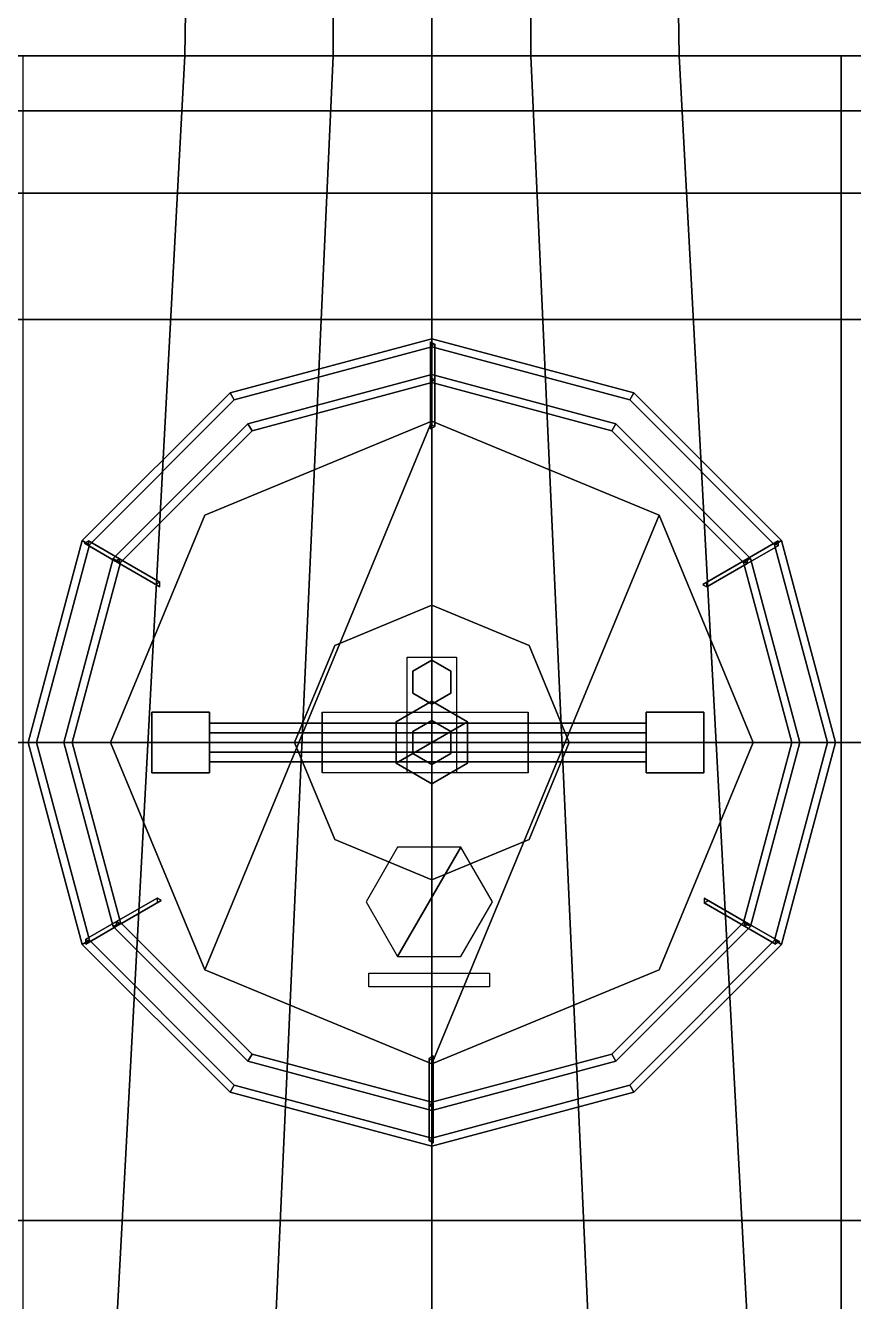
# Model space of a CAD drawing. Header units: millimetres. Extents: x -5.2 to 5.2, y -53.2 to 45.8.
# Drawn here: x -1.48 to 1.535, y 11.475 to 16.12 of the extents above; entities that cross this region are included whole.
import ezdxf

# ---------------------------------------------------------------- set-up
doc = ezdxf.new("R2010")
doc.units = ezdxf.units.MM
doc.header["$XCLIPFRAME"] = 2
doc.layers.add('drawing', color=9, linetype='Continuous')
doc.layers.add('superstructure', color=3, linetype='Continuous')
picture_1 = doc.add_image_def('image1.gif', size_in_pixel=(3078, 4230))

msp = doc.modelspace()

# ---------------------------------------------------------------- linework, layer by layer
for points in [[(-1.78, 23.19, -2.26), (-1.25, 23.19, -2.76), (-1.69, 16.01, -2.76), (-2.19, 16.01, -2.46)], [(0, 23.19, 5.1), (-2.04, 23.19, 5.1), (-2.04, 16.01, 5.1), (0, 16.01, 5.1)], [(-1.25, 23.19, -2.76), (-0.79, 23.19, -3.12), (-0.9, 16.01, -3.2), (-1.69, 16.01, -2.76)], [(-0.79, 23.19, -3.12), (-0.36, 23.19, -3.38), (-0.36, 16.01, -3.4), (-0.9, 16.01, -3.2)], [(0, 16.01, -3.5), (-0.36, 16.01, -3.4), (-0.36, 23.19, -3.38), (0, 23.19, -3.5)], [(0, 23.19, -3.5), (0.36, 23.19, -3.38), (0.36, 16.01, -3.4), (0, 16.01, -3.5)], [(0, 16.01, 5.1), (2.04, 16.01, 5.1), (2.04, 23.19, 5.1), (0, 23.19, 5.1)], [(0.9, 16.01, -3.2), (0.36, 16.01, -3.4), (0.36, 23.19, -3.38), (0.79, 23.19, -3.12)], [(1.69, 16.01, -2.76), (0.9, 16.01, -3.2), (0.79, 23.19, -3.12), (1.25, 23.19, -2.76)], [(2.19, 16.01, -2.46), (1.69, 16.01, -2.76), (1.25, 23.19, -2.76), (1.78, 23.19, -2.26)], [(-4.52, 16.01, 4.94), (4.52, 16.01, 4.94), (4.52, -0.06, 4.89), (-4.52, -0.06, 4.89)], [(-1.69, 16.01, -2.76), (-0.9, 16.01, -3.2), (-1.66, 1.9, -3.2), (-2.59, 1.9, -2.76)], [(0, 16.01, 5.1), (-2.04, 16.01, 5.1), (-2.04, -0.06, 5.05), (0, -0.06, 5.05)], [(-0.9, 16.01, -3.2), (-0.36, 16.01, -3.4), (-1, 1.9, -3.4), (-1.66, 1.9, -3.2)], [(0, 16.01, 3.07), (-1.49, 16.01, 3.07), (-1.49, 1.9, 3.07), (0, 1.9, 3.07)], [(0, 1.9, -3.5), (-1, 1.9, -3.4), (-0.36, 16.01, -3.4), (0, 16.01, -3.5)], [(0, 1.9, 3.07), (1.49, 1.9, 3.07), (1.49, 16.01, 3.07), (0, 16.01, 3.07)], [(0, 16.01, -3.5), (0.36, 16.01, -3.4), (1, 1.9, -3.4), (0, 1.9, -3.5)], [(0, -0.06, 5.05), (2.04, -0.06, 5.05), (2.04, 16.01, 5.1), (0, 16.01, 5.1)], [(1.66, 1.9, -3.2), (1, 1.9, -3.4), (0.36, 16.01, -3.4), (0.9, 16.01, -3.2)], [(2.59, 1.9, -2.76), (1.66, 1.9, -3.2), (0.9, 16.01, -3.2), (1.69, 16.01, -2.76)], [(1.49, 1.9, 3.07), (3.85, 1.9, 2.93), (3.85, 16.01, 2.93), (1.49, 16.01, 3.07)], [(-0.735, 14.7831, 11.21), (-0.72, 14.7571, 11.2273), (0, 14.95, 11.2273), (0, 14.98, 11.21)], [(-0.72, 14.7571, 11.1927), (-0.735, 14.7831, 11.21), (0, 14.98, 11.21), (0, 14.95, 11.1927)], [(0.01, 14.83, 10.84), (-0.005, 14.8387, 10.84), (-0.005, 14.9687, 11.21), (0.01, 14.96, 11.21)], [(-0.005, 14.8387, 10.84), (-0.005, 14.8213, 10.84), (-0.005, 14.9513, 11.21), (-0.005, 14.9687, 11.21)], [(-0.005, 14.8213, 10.84), (0.01, 14.83, 10.84), (0.01, 14.96, 11.21), (-0.005, 14.9513, 11.21)], [(0, 14.98, 11.21), (0, 14.95, 11.2273), (0.72, 14.7571, 11.2273), (0.735, 14.7831, 11.21)], [(0, 14.95, 11.1927), (0, 14.98, 11.21), (0.735, 14.7831, 11.21), (0.72, 14.7571, 11.1927)], [(-0.72, 14.7571, 11.2273), (-0.72, 14.7571, 11.1927), (0, 14.95, 11.1927), (0, 14.95, 11.2273)], [(0, 14.95, 11.2273), (0, 14.95, 11.1927), (0.72, 14.7571, 11.1927), (0.72, 14.7571, 11.2273)], [(-0.67, 14.6705, 10.84), (-0.655, 14.6445, 10.8573), (0, 14.82, 10.8573), (0, 14.85, 10.84)], [(-0.655, 14.6445, 10.8227), (-0.67, 14.6705, 10.84), (0, 14.85, 10.84), (0, 14.82, 10.8227)], [(-0.655, 14.6445, 10.8573), (-0.655, 14.6445, 10.8227), (0, 14.82, 10.8227), (0, 14.82, 10.8573)], [(0.01, 14.66, 10.54), (-0.005, 14.6687, 10.54), (-0.005, 14.8387, 10.84), (0.01, 14.83, 10.84)], [(-0.005, 14.6687, 10.54), (-0.005, 14.6513, 10.54), (-0.005, 14.8213, 10.84), (-0.005, 14.8387, 10.84)], [(-0.005, 14.6513, 10.54), (0.01, 14.66, 10.54), (0.01, 14.83, 10.84), (-0.005, 14.8213, 10.84)], [(0, 14.85, 10.84), (0, 14.82, 10.8573), (0.655, 14.6445, 10.8573), (0.67, 14.6705, 10.84)], [(0, 14.82, 10.8227), (0, 14.85, 10.84), (0.67, 14.6705, 10.84), (0.655, 14.6445, 10.8227)], [(0, 14.82, 10.8573), (0, 14.82, 10.8227), (0.655, 14.6445, 10.8227), (0.655, 14.6445, 10.8573)], [(-1.2731, 14.245, 11.21), (-1.2471, 14.23, 11.2273), (-0.72, 14.7571, 11.2273), (-0.735, 14.7831, 11.21)], [(-1.2471, 14.23, 11.1927), (-1.2731, 14.245, 11.21), (-0.735, 14.7831, 11.21), (-0.72, 14.7571, 11.1927)], [(0.735, 14.7831, 11.21), (0.72, 14.7571, 11.2273), (1.2471, 14.23, 11.2273), (1.2731, 14.245, 11.21)], [(0.72, 14.7571, 11.1927), (0.735, 14.7831, 11.21), (1.2731, 14.245, 11.21), (1.2471, 14.23, 11.1927)], [(-1.2471, 14.23, 11.2273), (-1.2471, 14.23, 11.1927), (-0.72, 14.7571, 11.1927), (-0.72, 14.7571, 11.2273)], [(0.72, 14.7571, 11.2273), (0.72, 14.7571, 11.1927), (1.2471, 14.23, 11.1927), (1.2471, 14.23, 11.2273)], [(-1.1605, 14.18, 10.84), (-1.1345, 14.165, 10.8573), (-0.655, 14.6445, 10.8573), (-0.67, 14.6705, 10.84)], [(-1.1345, 14.165, 10.8227), (-1.1605, 14.18, 10.84), (-0.67, 14.6705, 10.84), (-0.655, 14.6445, 10.8227)], [(-1.1345, 14.165, 10.8573), (-1.1345, 14.165, 10.8227), (-0.655, 14.6445, 10.8227), (-0.655, 14.6445, 10.8573)], [(0.67, 14.6705, 10.84), (0.655, 14.6445, 10.8573), (1.1345, 14.165, 10.8573), (1.1605, 14.18, 10.84)], [(0.655, 14.6445, 10.8227), (0.67, 14.6705, 10.84), (1.1605, 14.18, 10.84), (1.1345, 14.165, 10.8227)], [(0.655, 14.6445, 10.8573), (0.655, 14.6445, 10.8227), (1.1345, 14.165, 10.8227), (1.1345, 14.165, 10.8573)], [(-1.47, 13.51, 11.21), (-1.44, 13.51, 11.2273), (-1.2471, 14.23, 11.2273), (-1.2731, 14.245, 11.21)], [(-1.44, 13.51, 11.1927), (-1.47, 13.51, 11.21), (-1.2731, 14.245, 11.21), (-1.2471, 14.23, 11.1927)], [(-1.44, 13.51, 11.2273), (-1.44, 13.51, 11.1927), (-1.2471, 14.23, 11.1927), (-1.2471, 14.23, 11.2273)], [(-1.1382, 14.1787, 10.84), (-1.1532, 14.17, 10.84), (-1.2657, 14.235, 11.21), (-1.2507, 14.2437, 11.21)], [(-1.1532, 14.17, 10.84), (-1.1382, 14.1613, 10.84), (-1.2507, 14.2263, 11.21), (-1.2657, 14.235, 11.21)], [(-1.1382, 14.1613, 10.84), (-1.1382, 14.1787, 10.84), (-1.2507, 14.2437, 11.21), (-1.2507, 14.2263, 11.21)], [(1.1482, 14.1787, 10.84), (1.1332, 14.17, 10.84), (1.2457, 14.235, 11.21), (1.2607, 14.2437, 11.21)], [(1.1332, 14.17, 10.84), (1.1482, 14.1613, 10.84), (1.2607, 14.2263, 11.21), (1.2457, 14.235, 11.21)], [(1.1482, 14.1613, 10.84), (1.1482, 14.1787, 10.84), (1.2607, 14.2437, 11.21), (1.2607, 14.2263, 11.21)], [(1.2731, 14.245, 11.21), (1.2471, 14.23, 11.2273), (1.44, 13.51, 11.2273), (1.47, 13.51, 11.21)], [(1.2471, 14.23, 11.1927), (1.2731, 14.245, 11.21), (1.47, 13.51, 11.21), (1.44, 13.51, 11.1927)], [(1.2471, 14.23, 11.2273), (1.2471, 14.23, 11.1927), (1.44, 13.51, 11.1927), (1.44, 13.51, 11.2273)], [(-1.34, 13.51, 10.84), (-1.31, 13.51, 10.8573), (-1.1345, 14.165, 10.8573), (-1.1605, 14.18, 10.84)], [(-1.31, 13.51, 10.8227), (-1.34, 13.51, 10.84), (-1.1605, 14.18, 10.84), (-1.1345, 14.165, 10.8227)], [(-0.9909, 14.0937, 10.54), (-1.0059, 14.085, 10.54), (-1.1532, 14.17, 10.84), (-1.1382, 14.1787, 10.84)], [(-1.0059, 14.085, 10.54), (-0.9909, 14.0763, 10.54), (-1.1382, 14.1613, 10.84), (-1.1532, 14.17, 10.84)], [(-0.9909, 14.0763, 10.54), (-0.9909, 14.0937, 10.54), (-1.1382, 14.1787, 10.84), (-1.1382, 14.1613, 10.84)], [(1.0009, 14.0937, 10.54), (0.9859, 14.085, 10.54), (1.1332, 14.17, 10.84), (1.1482, 14.1787, 10.84)], [(0.9859, 14.085, 10.54), (1.0009, 14.0763, 10.54), (1.1482, 14.1613, 10.84), (1.1332, 14.17, 10.84)], [(1.0009, 14.0763, 10.54), (1.0009, 14.0937, 10.54), (1.1482, 14.1787, 10.84), (1.1482, 14.1613, 10.84)], [(1.1605, 14.18, 10.84), (1.1345, 14.165, 10.8573), (1.31, 13.51, 10.8573), (1.34, 13.51, 10.84)], [(1.1345, 14.165, 10.8227), (1.1605, 14.18, 10.84), (1.34, 13.51, 10.84), (1.31, 13.51, 10.8227)], [(-1.31, 13.51, 10.8573), (-1.31, 13.51, 10.8227), (-1.1345, 14.165, 10.8227), (-1.1345, 14.165, 10.8573)], [(1.1345, 14.165, 10.8573), (1.1345, 14.165, 10.8227), (1.31, 13.51, 10.8227), (1.31, 13.51, 10.8573)], [(-0.09, 13.82, 11.5), (0.09, 13.82, 11.5), (0.09, 13.4, 11.5), (-0.09, 13.4, 11.5)], [(-0.09, 13.82, 11.29), (0.09, 13.82, 11.29), (0.09, 13.4, 11.29), (-0.09, 13.4, 11.29)], [(0, 13.81, 11.2), (-0.0693, 13.77, 11.2), (-0.0693, 13.77, 11.61), (0, 13.81, 11.61)], [(-0.0693, 13.77, 11.61), (-0.0693, 13.69, 11.61), (0, 13.65, 11.61), (0, 13.81, 11.61)], [(-0.0693, 13.69, 11.2), (-0.0693, 13.77, 11.2), (0, 13.81, 11.2), (0, 13.65, 11.2)], [(0.0693, 13.77, 11.2), (0, 13.81, 11.2), (0, 13.81, 11.61), (0.0693, 13.77, 11.61)], [(0, 13.81, 11.61), (0, 13.65, 11.61), (0.0693, 13.69, 11.61), (0.0693, 13.77, 11.61)], [(0, 13.65, 11.2), (0, 13.81, 11.2), (0.0693, 13.77, 11.2), (0.0693, 13.69, 11.2)], [(-0.0693, 13.77, 11.2), (-0.0693, 13.69, 11.2), (-0.0693, 13.69, 11.61), (-0.0693, 13.77, 11.61)], [(0.0693, 13.69, 11.2), (0.0693, 13.77, 11.2), (0.0693, 13.77, 11.61), (0.0693, 13.69, 11.61)], [(0, 13.66, 10.54), (-0.1299, 13.585, 10.54), (-0.1299, 13.585, 10.87), (0, 13.66, 10.87)], [(-0.1299, 13.435, 10.87), (0.1299, 13.585, 10.87), (0, 13.66, 10.87), (-0.1299, 13.585, 10.87)], [(-0.0693, 13.69, 11.2), (0, 13.65, 11.2), (0, 13.65, 11.61), (-0.0693, 13.69, 11.61)], [(0, 13.65, 11.2), (0.0693, 13.69, 11.2), (0.0693, 13.69, 11.61), (0, 13.65, 11.61)], [(0.1299, 13.585, 10.54), (0, 13.66, 10.54), (0, 13.66, 10.87), (0.1299, 13.585, 10.87)], [(-1.02, 13.62, 12.07), (-0.81, 13.62, 12.07), (-0.81, 13.62, 11.85), (-1.02, 13.62, 11.85)], [(-1.02, 13.62, 11.85), (-0.81, 13.62, 11.85), (-0.81, 13.4, 11.85), (-1.02, 13.4, 11.85)], [(-0.81, 13.4, 12.07), (-0.81, 13.62, 12.07), (-1.02, 13.62, 12.07), (-1.02, 13.4, 12.07)], [(-1.02, 13.4, 12.07), (-1.02, 13.62, 12.07), (-1.02, 13.62, 11.85), (-1.02, 13.4, 11.85)], [(-0.81, 13.4, 11.85), (-0.81, 13.62, 11.85), (-0.81, 13.62, 12.07), (-0.81, 13.4, 12.07)], [(-0.4, 13.62, 11.67), (0.35, 13.62, 11.67), (0.35, 13.4, 11.67), (-0.4, 13.4, 11.67)], [(-0.4, 13.62, 11.67), (-0.4, 13.62, 12.12), (-0.4, 13.4, 12.12), (-0.4, 13.4, 11.67)], [(0.35, 13.62, 11.67), (0.35, 13.62, 12.12), (0.35, 13.4, 12.12), (0.35, 13.4, 11.67)], [(0.78, 13.62, 12.07), (0.99, 13.62, 12.07), (0.99, 13.62, 11.85), (0.78, 13.62, 11.85)], [(0.99, 13.4, 12.07), (0.99, 13.62, 12.07), (0.78, 13.62, 12.07), (0.78, 13.4, 12.07)], [(0.78, 13.4, 12.07), (0.78, 13.62, 12.07), (0.78, 13.62, 11.85), (0.78, 13.4, 11.85)], [(0.78, 13.62, 11.85), (0.99, 13.62, 11.85), (0.99, 13.4, 11.85), (0.78, 13.4, 11.85)], [(0.99, 13.4, 11.85), (0.99, 13.62, 11.85), (0.99, 13.62, 12.07), (0.99, 13.4, 12.07)], [(-0.81, 13.58, 11.96), (-0.81, 13.545, 12.0206), (0.78, 13.545, 12.0206), (0.78, 13.58, 11.96)], [(-0.81, 13.545, 11.8994), (-0.81, 13.58, 11.96), (0.78, 13.58, 11.96), (0.78, 13.545, 11.8994)], [(-0.1299, 13.585, 10.54), (-0.1299, 13.435, 10.54), (-0.1299, 13.435, 10.87), (-0.1299, 13.585, 10.87)], [(0, 13.36, 10.87), (0.1299, 13.435, 10.87), (0.1299, 13.585, 10.87), (-0.1299, 13.435, 10.87)], [(0, 13.59, 10.87), (-0.0693, 13.55, 10.87), (-0.0693, 13.55, 11.67), (0, 13.59, 11.67)], [(0.0693, 13.55, 10.87), (0, 13.59, 10.87), (0, 13.59, 11.67), (0.0693, 13.55, 11.67)], [(0.1299, 13.435, 10.54), (0.1299, 13.585, 10.54), (0.1299, 13.585, 10.87), (0.1299, 13.435, 10.87)], [(-0.81, 13.545, 12.0206), (-0.81, 13.475, 12.0206), (0.78, 13.475, 12.0206), (0.78, 13.545, 12.0206)], [(-0.81, 13.475, 11.8994), (-0.81, 13.545, 11.8994), (0.78, 13.545, 11.8994), (0.78, 13.475, 11.8994)], [(-0.0693, 13.55, 10.87), (-0.0693, 13.47, 10.87), (-0.0693, 13.47, 11.67), (-0.0693, 13.55, 11.67)], [(0.0693, 13.47, 10.87), (0.0693, 13.55, 10.87), (0.0693, 13.55, 11.67), (0.0693, 13.47, 11.67)], [(-1.2731, 12.775, 11.21), (-1.2471, 12.79, 11.2273), (-1.44, 13.51, 11.2273), (-1.47, 13.51, 11.21)], [(-1.2471, 12.79, 11.1927), (-1.2731, 12.775, 11.21), (-1.47, 13.51, 11.21), (-1.44, 13.51, 11.1927)], [(-1.2471, 12.79, 11.2273), (-1.2471, 12.79, 11.1927), (-1.44, 13.51, 11.1927), (-1.44, 13.51, 11.2273)], [(-1.1605, 12.84, 10.84), (-1.1345, 12.855, 10.8573), (-1.31, 13.51, 10.8573), (-1.34, 13.51, 10.84)], [(-1.1345, 12.855, 10.8227), (-1.1605, 12.84, 10.84), (-1.34, 13.51, 10.84), (-1.31, 13.51, 10.8227)], [(-1.1345, 12.855, 10.8573), (-1.1345, 12.855, 10.8227), (-1.31, 13.51, 10.8227), (-1.31, 13.51, 10.8573)], [(-0.81, 13.475, 12.0206), (-0.81, 13.44, 11.96), (0.78, 13.44, 11.96), (0.78, 13.475, 12.0206)], [(-0.81, 13.44, 11.96), (-0.81, 13.475, 11.8994), (0.78, 13.475, 11.8994), (0.78, 13.44, 11.96)], [(1.34, 13.51, 10.84), (1.31, 13.51, 10.8573), (1.1345, 12.855, 10.8573), (1.1605, 12.84, 10.84)], [(1.31, 13.51, 10.8573), (1.31, 13.51, 10.8227), (1.1345, 12.855, 10.8227), (1.1345, 12.855, 10.8573)], [(1.31, 13.51, 10.8227), (1.34, 13.51, 10.84), (1.1605, 12.84, 10.84), (1.1345, 12.855, 10.8227)], [(1.47, 13.51, 11.21), (1.44, 13.51, 11.2273), (1.2471, 12.79, 11.2273), (1.2731, 12.775, 11.21)], [(1.44, 13.51, 11.2273), (1.44, 13.51, 11.1927), (1.2471, 12.79, 11.1927), (1.2471, 12.79, 11.2273)], [(1.44, 13.51, 11.1927), (1.47, 13.51, 11.21), (1.2731, 12.775, 11.21), (1.2471, 12.79, 11.1927)], [(-0.1299, 13.435, 10.54), (0, 13.36, 10.54), (0, 13.36, 10.87), (-0.1299, 13.435, 10.87)], [(-0.0693, 13.47, 10.87), (0, 13.43, 10.87), (0, 13.43, 11.67), (-0.0693, 13.47, 11.67)], [(0, 13.43, 10.87), (0.0693, 13.47, 10.87), (0.0693, 13.47, 11.67), (0, 13.43, 11.67)], [(0, 13.36, 10.54), (0.1299, 13.435, 10.54), (0.1299, 13.435, 10.87), (0, 13.36, 10.87)], [(0, 13.43, 11.02), (0, 13.34, 11.02), (0, 13.34, 10.95), (0, 13.43, 10.95)], [(-1.02, 13.4, 11.85), (-0.81, 13.4, 11.85), (-0.81, 13.4, 12.07), (-1.02, 13.4, 12.07)], [(0.78, 13.4, 11.85), (0.99, 13.4, 11.85), (0.99, 13.4, 12.07), (0.78, 13.4, 12.07)], [(0, 13.34, 11.02), (0, 13.01, 11.13), (0, 12.92, 11.13), (0, 13.34, 10.95)], [(-0.125, 13.1292, 11.13), (-0.24, 12.93, 11.13), (-0.125, 12.7308, 11.13), (0.105, 13.1292, 11.13)], [(0.105, 13.1292, 11.13), (-0.125, 12.7308, 11.13), (0.105, 12.7308, 11.13), (0.22, 12.93, 11.13)], [(0, 12.92, 11.13), (0, 12.67, 11.13), (0, 12.63, 11.11), (0, 12.99, 11.1)], [(-1.0009, 12.9437, 10.54), (-1.0009, 12.9263, 10.54), (-1.1482, 12.8413, 10.84), (-1.1482, 12.8587, 10.84)], [(-0.9859, 12.935, 10.54), (-1.0009, 12.9437, 10.54), (-1.1482, 12.8587, 10.84), (-1.1332, 12.85, 10.84)], [(-1.0009, 12.9263, 10.54), (-0.9859, 12.935, 10.54), (-1.1332, 12.85, 10.84), (-1.1482, 12.8413, 10.84)], [(1.0059, 12.935, 10.54), (0.9909, 12.9437, 10.54), (1.1382, 12.8587, 10.84), (1.1532, 12.85, 10.84)], [(0.9909, 12.9437, 10.54), (0.9909, 12.9263, 10.54), (1.1382, 12.8413, 10.84), (1.1382, 12.8587, 10.84)], [(0.9909, 12.9263, 10.54), (1.0059, 12.935, 10.54), (1.1532, 12.85, 10.84), (1.1382, 12.8413, 10.84)], [(-1.1482, 12.8587, 10.84), (-1.1482, 12.8413, 10.84), (-1.2607, 12.7763, 11.21), (-1.2607, 12.7937, 11.21)], [(-1.1332, 12.85, 10.84), (-1.1482, 12.8587, 10.84), (-1.2607, 12.7937, 11.21), (-1.2457, 12.785, 11.21)], [(-1.1482, 12.8413, 10.84), (-1.1332, 12.85, 10.84), (-1.2457, 12.785, 11.21), (-1.2607, 12.7763, 11.21)], [(-0.67, 12.3495, 10.84), (-0.655, 12.3755, 10.8573), (-1.1345, 12.855, 10.8573), (-1.1605, 12.84, 10.84)], [(-0.655, 12.3755, 10.8227), (-0.67, 12.3495, 10.84), (-1.1605, 12.84, 10.84), (-1.1345, 12.855, 10.8227)], [(-0.655, 12.3755, 10.8573), (-0.655, 12.3755, 10.8227), (-1.1345, 12.855, 10.8227), (-1.1345, 12.855, 10.8573)], [(1.1605, 12.84, 10.84), (1.1345, 12.855, 10.8573), (0.655, 12.3755, 10.8573), (0.67, 12.3495, 10.84)], [(1.1345, 12.855, 10.8573), (1.1345, 12.855, 10.8227), (0.655, 12.3755, 10.8227), (0.655, 12.3755, 10.8573)], [(1.1345, 12.855, 10.8227), (1.1605, 12.84, 10.84), (0.67, 12.3495, 10.84), (0.655, 12.3755, 10.8227)], [(1.1532, 12.85, 10.84), (1.1382, 12.8587, 10.84), (1.2507, 12.7937, 11.21), (1.2657, 12.785, 11.21)], [(1.1382, 12.8587, 10.84), (1.1382, 12.8413, 10.84), (1.2507, 12.7763, 11.21), (1.2507, 12.7937, 11.21)], [(1.1382, 12.8413, 10.84), (1.1532, 12.85, 10.84), (1.2657, 12.785, 11.21), (1.2507, 12.7763, 11.21)], [(-0.735, 12.2369, 11.21), (-0.72, 12.2629, 11.2273), (-1.2471, 12.79, 11.2273), (-1.2731, 12.775, 11.21)], [(-0.72, 12.2629, 11.1927), (-0.735, 12.2369, 11.21), (-1.2731, 12.775, 11.21), (-1.2471, 12.79, 11.1927)], [(-0.72, 12.2629, 11.2273), (-0.72, 12.2629, 11.1927), (-1.2471, 12.79, 11.1927), (-1.2471, 12.79, 11.2273)], [(1.2731, 12.775, 11.21), (1.2471, 12.79, 11.2273), (0.72, 12.2629, 11.2273), (0.735, 12.2369, 11.21)], [(1.2471, 12.79, 11.2273), (1.2471, 12.79, 11.1927), (0.72, 12.2629, 11.1927), (0.72, 12.2629, 11.2273)], [(1.2471, 12.79, 11.1927), (1.2731, 12.775, 11.21), (0.735, 12.2369, 11.21), (0.72, 12.2629, 11.1927)], [(0.21, 12.62, 11.63), (-0.23, 12.62, 11.63), (-0.23, 12.67, 11.35), (0.21, 12.67, 11.35)], [(0, 12.67, 11.13), (0, 12.67, 11.35), (0, 12.62, 11.63), (0, 12.63, 11.11)], [(0, 12.17, 10.84), (0, 12.2, 10.8573), (-0.655, 12.3755, 10.8573), (-0.67, 12.3495, 10.84)], [(0, 12.2, 10.8227), (0, 12.17, 10.84), (-0.67, 12.3495, 10.84), (-0.655, 12.3755, 10.8227)], [(0, 12.2, 10.8573), (0, 12.2, 10.8227), (-0.655, 12.3755, 10.8227), (-0.655, 12.3755, 10.8573)], [(0.005, 12.3687, 10.54), (-0.01, 12.36, 10.54), (-0.01, 12.19, 10.84), (0.005, 12.1987, 10.84)], [(-0.01, 12.36, 10.54), (0.005, 12.3513, 10.54), (0.005, 12.1813, 10.84), (-0.01, 12.19, 10.84)], [(0.67, 12.3495, 10.84), (0.655, 12.3755, 10.8573), (0, 12.2, 10.8573), (0, 12.17, 10.84)], [(0.655, 12.3755, 10.8573), (0.655, 12.3755, 10.8227), (0, 12.2, 10.8227), (0, 12.2, 10.8573)], [(0.655, 12.3755, 10.8227), (0.67, 12.3495, 10.84), (0, 12.17, 10.84), (0, 12.2, 10.8227)], [(0.005, 12.3513, 10.54), (0.005, 12.3687, 10.54), (0.005, 12.1987, 10.84), (0.005, 12.1813, 10.84)], [(0, 12.04, 11.21), (0, 12.07, 11.2273), (-0.72, 12.2629, 11.2273), (-0.735, 12.2369, 11.21)], [(0, 12.07, 11.1927), (0, 12.04, 11.21), (-0.735, 12.2369, 11.21), (-0.72, 12.2629, 11.1927)], [(0, 12.07, 11.2273), (0, 12.07, 11.1927), (-0.72, 12.2629, 11.1927), (-0.72, 12.2629, 11.2273)], [(0.735, 12.2369, 11.21), (0.72, 12.2629, 11.2273), (0, 12.07, 11.2273), (0, 12.04, 11.21)], [(0.72, 12.2629, 11.2273), (0.72, 12.2629, 11.1927), (0, 12.07, 11.1927), (0, 12.07, 11.2273)], [(0.72, 12.2629, 11.1927), (0.735, 12.2369, 11.21), (0, 12.04, 11.21), (0, 12.07, 11.1927)], [(0.005, 12.1987, 10.84), (-0.01, 12.19, 10.84), (-0.01, 12.06, 11.21), (0.005, 12.0687, 11.21)], [(-0.01, 12.19, 10.84), (0.005, 12.1813, 10.84), (0.005, 12.0513, 11.21), (-0.01, 12.06, 11.21)], [(0.005, 12.1813, 10.84), (0.005, 12.1987, 10.84), (0.005, 12.0687, 11.21), (0.005, 12.0513, 11.21)]]:
    msp.add_3dface(points)
at = {"layer": 'superstructure'}
for points in [[(1.67, 16.22, 9.65), (-1.67, 16.22, 9.65), (-1.84, 15.81, 9.65), (1.84, 15.81, 9.65)], [(1.84, 15.81, 9.65), (-1.84, 15.81, 9.65), (-1.9, 15.51, 9.65), (1.9, 15.51, 9.65)], [(1.93, 15.51, 9.65), (-1.93, 15.51, 9.65), (-1.93, 15.05, 9.65), (1.93, 15.05, 9.65)], [(1.93, 15.05, 9.65), (-1.93, 15.05, 9.65), (-1.93, 13.51, 9.65), (1.93, 13.51, 9.65)], [(-0.8273, 14.3373, 10.54), (-1.17, 13.51, 10.54), (-0.8273, 12.6827, 10.54), (0, 14.68, 10.54)], [(0, 14.68, 10.44), (-0.8273, 12.6827, 10.44), (-1.17, 13.51, 10.44), (-0.8273, 14.3373, 10.44)], [(-0.8273, 14.3373, 10.54), (0, 14.68, 10.54), (0, 14.68, 10.44), (-0.8273, 14.3373, 10.44)], [(0, 14.68, 10.54), (-0.8273, 12.6827, 10.54), (0, 12.34, 10.54), (0.8273, 14.3373, 10.54)], [(0.8273, 14.3373, 10.44), (0, 12.34, 10.44), (-0.8273, 12.6827, 10.44), (0, 14.68, 10.44)], [(0, 14.68, 10.54), (0.8273, 14.3373, 10.54), (0.8273, 14.3373, 10.44), (0, 14.68, 10.44)], [(-1.17, 13.51, 10.54), (-0.8273, 14.3373, 10.54), (-0.8273, 14.3373, 10.44), (-1.17, 13.51, 10.44)], [(0.8273, 14.3373, 10.54), (0, 12.34, 10.54), (0.8273, 12.6827, 10.54), (1.17, 13.51, 10.54)], [(1.17, 13.51, 10.44), (0.8273, 12.6827, 10.44), (0, 12.34, 10.44), (0.8273, 14.3373, 10.44)], [(0.8273, 14.3373, 10.54), (1.17, 13.51, 10.54), (1.17, 13.51, 10.44), (0.8273, 14.3373, 10.44)], [(0, 14.01, 9.65), (-0.3536, 13.8636, 9.65), (-0.3536, 13.8636, 10.44), (0, 14.01, 10.44)], [(0.3536, 13.8636, 9.65), (0, 14.01, 9.65), (0, 14.01, 10.44), (0.3536, 13.8636, 10.44)], [(-0.3536, 13.8636, 9.65), (-0.5, 13.51, 9.65), (-0.5, 13.51, 10.44), (-0.3536, 13.8636, 10.44)], [(0.5, 13.51, 9.65), (0.3536, 13.8636, 9.65), (0.3536, 13.8636, 10.44), (0.5, 13.51, 10.44)], [(1.93, 13.51, 9.65), (-1.93, 13.51, 9.65), (-1.79, 11.77, 9.65), (1.79, 11.77, 9.65)], [(-0.8273, 12.6827, 10.54), (-1.17, 13.51, 10.54), (-1.17, 13.51, 10.44), (-0.8273, 12.6827, 10.44)], [(-0.5, 13.51, 9.65), (-0.3536, 13.1564, 9.65), (-0.3536, 13.1564, 10.44), (-0.5, 13.51, 10.44)], [(0.3536, 13.1564, 9.65), (0.5, 13.51, 9.65), (0.5, 13.51, 10.44), (0.3536, 13.1564, 10.44)], [(1.17, 13.51, 10.54), (0.8273, 12.6827, 10.54), (0.8273, 12.6827, 10.44), (1.17, 13.51, 10.44)], [(-0.3536, 13.1564, 9.65), (0, 13.01, 9.65), (0, 13.01, 10.44), (-0.3536, 13.1564, 10.44)], [(0, 13.01, 9.65), (0.3536, 13.1564, 9.65), (0.3536, 13.1564, 10.44), (0, 13.01, 10.44)], [(0, 12.34, 10.54), (-0.8273, 12.6827, 10.54), (-0.8273, 12.6827, 10.44), (0, 12.34, 10.44)], [(0.8273, 12.6827, 10.54), (0, 12.34, 10.54), (0, 12.34, 10.44), (0.8273, 12.6827, 10.44)], [(1.79, 11.77, 9.65), (-1.79, 11.77, 9.65), (-1.58, 10.49, 9.65), (1.58, 10.49, 9.65)]]:
    msp.add_3dface(points, dxfattribs=at)

# ---------------------------------------------------------------- pictures from other files: only their frames are drawn
at = {"layer": 'drawing'}
image = msp.add_image(picture_1, insert=(-110.14, -47.15, 169.85), size_in_units=(104.712, 143.9025), rotation=90, dxfattribs=dict(at, fade=40))
image.dxf.v_pixel = (0.034019493, -2e-18)
image.set_boundary_path([(23.31, 838.503), (2730.875, 1146.2677)])
image.dxf.flags = 15

doc.saveas('drawing.dxf')
